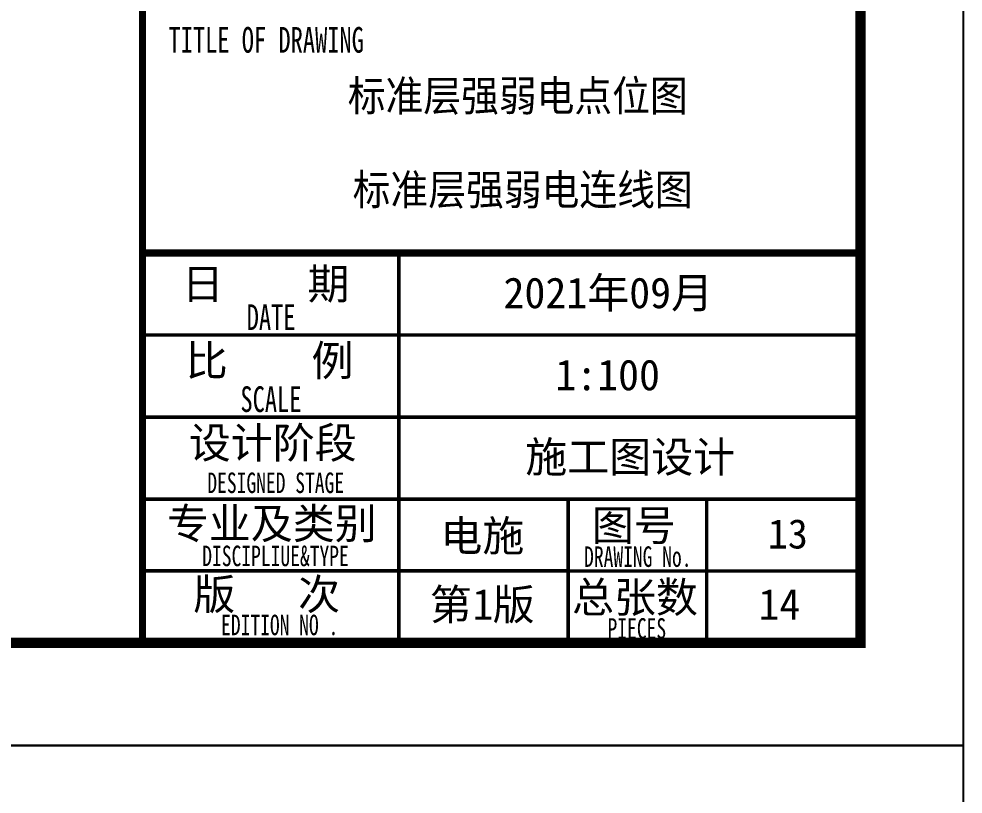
# Model space of a CAD drawing. Extents: x 3002737 to 4077523, y -995787 to -7267.
# Drawn here: x 3275831 to 3285035, y -758662 to -751105 of the extents above; entities that cross this region are included whole.
import ezdxf

# ---------------------------------------------------------------- set-up
doc = ezdxf.new("R2010")
doc.units = 0
doc.header["$LTSCALE"] = 1000
doc.header["$MEASUREMENT"] = 0
doc.layers.add('!!电气', color=1, linetype='CONTINUOUS')
doc.layers.add('图签文字', color=4, linetype='CONTINUOUS')
for name, color, linetype, lineweight in [('S－GG公共标注', 7, 'CONTINUOUS', 25), ('图框', 147, 'CONTINUOUS', 20), ('图签', 147, 'CONTINUOUS', 18)]:
    doc.layers.add(name, color=color, linetype=linetype, lineweight=lineweight)
doc.layers.add('yichutu', color=7, linetype='CONTINUOUS', true_color=0xffffff, plot=False)
doc.styles.add('图框宋体', font='', dxfattribs={"width": 0.9})
doc.styles.add('宋体', font='', dxfattribs={"height": 4})
doc.styles.add('建筑图签-1', font='simhei.ttf', dxfattribs={"width": 0.7})
doc.styles.get('图框宋体').set_extended_font_data('SimSun')
doc.styles.get('宋体').set_extended_font_data('SimSun')

# ---------------------------------------------------------------- blocks, each defined once
blk = doc.blocks.new('A$C086A1D60')
at = {"layer": '图框'}
for points, const_width in [([(0, 0), (0, 57400)], 70), ([(0, 3800.3), (7000, 3800.3)], 70), ([(2500, 1400.3), (2500, 3800.3)], 35), ([(0, 3000.3), (7000, 3000.3)], 35), ([(0, 2200.3), (7000, 2200.3)], 35), ([(0, 1400.3), (7000, 1400.3)], 35), ([(0, 1400.3), (6500, 1400.3)], 35), ([(2500, 0.3), (2500, 1400.3)], 35), ([(4150, 0.3), (4150, 1400.3)], 35), ([(4150, 0.3), (4150, 1400.3)], 35), ([(4150, 0.3), (4150, 1400.3)], 35), ([(5500, 0), (5500, 1400)], 35), ([(0, 700.3), (4150, 700.3)], 35), ([(4150, 700), (7000, 700)], 35)]:
    blk.add_lwpolyline(points, dxfattribs=dict(at, const_width=const_width))
at = {"layer": '图签文字', "style": '建筑图签-1', "width": 0.7}
for s, height, p in [('TITLE OF DRAWING', 250, (254, 5752.5)), ('DATE', 250, (1016.5, 3049.2)), ('SCALE', 250, (955.2, 2250)), ('DESIGNED STAGE', 200, (632.6, 1459.9)), ('DISCIPLIUE&TYPE', 200, (582.9, 747.1)), ('DRAWING No.', 200, (4305, 739.9)), ('EDITION NO .', 200, (766.5, 74.1)), ('PIECES', 200, (4533.8, 39.9))]:
    blk.add_text(s, height=height, dxfattribs=at).set_placement(p)
at = {"layer": '图签文字', "color": 7, "style": '建筑图签-1'}
for s, p in [('日    期', (383.9, 3348.8)), ('比    例', (422.2, 2601.6)), ('设计阶段', (451.9, 1799.7)), ('专业及类别', (238, 1013.1)), ('图号', (4380.9, 994.4)), ('版   次 ', (496, 323)), ('第 版', (2800.8, 223.4)), ('总张数', (4187.8, 294.4))]:
    blk.add_text(s, height=300, dxfattribs=at).set_placement(p)
at = {"layer": '图签文字', "color": 6, "style": '建筑图签-1'}
for s, p in [('2021年09月', (3519.6, 3261.7)), ('1:100', (4024.5, 2461.7)), ('施工图设计', (3732.3, 1661.7)), ('电施', (2904.2, 892.8)), ('1', (3217, 225.1)), ('14', (6005, 225.1))]:
    blk.add_text(s, height=300, dxfattribs=at).set_placement(p)

msp = doc.modelspace()

# ---------------------------------------------------------------- linework, layer by layer
at = {"layer": 'yichutu', "color": 7, "true_color": 0xffffff}
for points in [[(3200935, -758186.6), (3200935, -698786.6), (3285035, -698786.6), (3285035, -758186.6)], [(3200935, -817586.6), (3200935, -758186.6), (3285035, -758186.6), (3285035, -817586.6)]]:
    msp.add_lwpolyline(points, close=True, dxfattribs=at)
at = {"layer": '图框'}
for points in [[(3200935, -698786.6), (3285035, -698786.6), (3285035, -758186.6), (3200935, -758186.6)], [(3200935, -698786.6), (3285035, -698786.6), (3285035, -758186.6), (3200935, -758186.6)], [(3200935, -758186.6), (3285035, -758186.6), (3285035, -817586.6), (3200935, -817586.6)], [(3200935, -758186.6), (3285035, -758186.6), (3285035, -817586.6), (3200935, -817586.6)]]:
    msp.add_lwpolyline(points, close=True, dxfattribs=at)
at = {"layer": '图框', "const_width": 100}
msp.add_lwpolyline([(3284035, -757186.6), (3284035, -699786.6), (3203435, -699786.6), (3203435, -757186.6)], close=True, dxfattribs=at)

# ---------------------------------------------------------------- block references
at = {"layer": '!!电气'}
msp.add_blockref('A$C086A1D60', (3277035, -757186.6), dxfattribs=at)

# ---------------------------------------------------------------- texts
at = {"layer": 'S－GG公共标注', "color": 2, "style": '图框宋体', "width": 0.9}
for s, p in [('标准层强弱电点位图', (3279036.2, -752004.4)), ('标准层强弱电连线图', (3279084.4, -752919.8))]:
    msp.add_text(s, height=300, dxfattribs=at).set_placement(p)
at = {"layer": '图签', "color": 1, "style": '宋体'}
msp.add_text('13', height=286.68, dxfattribs=at).set_placement((3283131.5, -756267.5))

doc.saveas('drawing.dxf')
